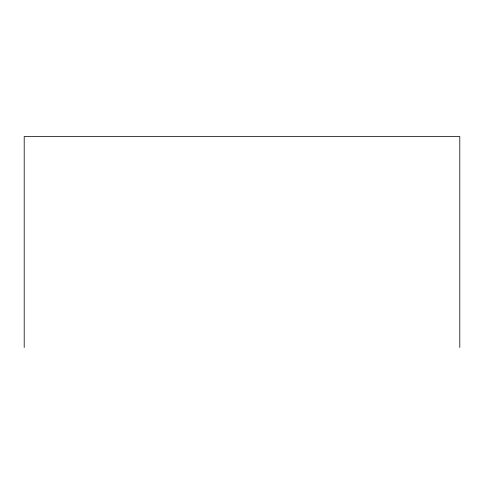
<?xml version="1.0" encoding="UTF-8"?>
<svg xmlns="http://www.w3.org/2000/svg" width="484" height="484" viewBox="0 0 484 484"><rect width="100%" height="100%" fill="white"/><g stroke="black" fill="none" stroke-linecap="round" stroke-linejoin="round"><path stroke-width="0.73" d="M459.8 347.476L459.8 136.524L24.2 136.524L24.2 347.476"/></g></svg>
